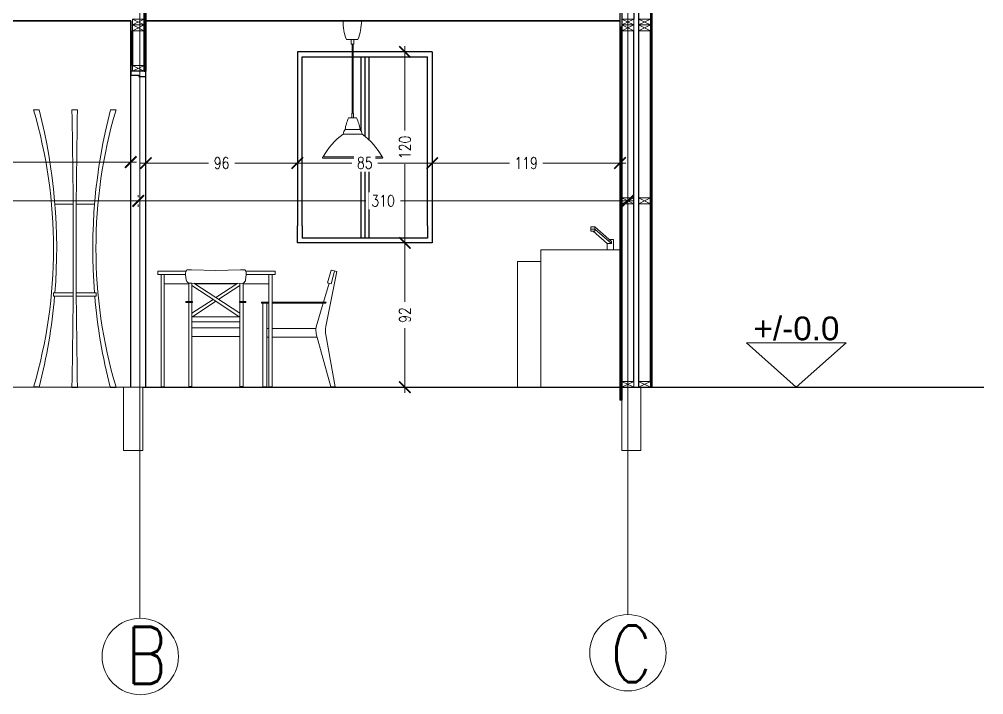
# Model space of a CAD drawing. Header units: centimetres. Extents: x 891 to 3096, y 669 to 2470.
# Drawn here: x 2487 to 3096, y 1475 to 1901 of the extents above; entities that cross this region are included whole.
import ezdxf

# ---------------------------------------------------------------- set-up
doc = ezdxf.new("R2010")
doc.units = ezdxf.units.CM
doc.header["$MEASUREMENT"] = 0
doc.layers.get('DEFPOINTS').update_dxf_attribs({"color": 210})
for name, color, linetype, lineweight in [('A-ANNO-DIMS', 3, 'Continuous', 18), ('A-ANNO-SYMB', 3, 'Continuous', 18), ('A-DETL-MCUT', 4, 'Continuous', 25), ('A-ELEV-IDEN', 3, 'Continuous', 18), ('A-ELEV-MBE2', 4, 'Continuous', 25), ('A-FURN', 8, 'Continuous', 18), ('A-SECT-MCUT', 7, 'Continuous', 35), ('A-WALL-STUD', 3, 'Continuous', 18)]:
    doc.layers.add(name, color=color, linetype=linetype, lineweight=lineweight)
doc.styles.add('ARIAL', font='Arial.ttf')
doc.styles.add('E-ROMANS', font='romans.shx', dxfattribs={"width": 0.8})
doc.styles.get("Standard").update_dxf_attribs({"font": 'Arial.ttf'})
doc.dimstyles.new('Copy of TICK_36', dxfattribs={"dimtxt": 3.6, "dimasz": 3.6, "dimexe": 1.8, "dimexo": 1.2, "dimgap": 1.8, "dimtad": 0, "dimdec": 0, "dimzin": 0, "dimdsep": 46, "dimtxsty": 'ARIAL', "dimblk": 'ARCHTICK', "dimblk1": 'ARCHTICK', "dimblk2": 'ARCHTICK', "dimcen": 1.8, "dimdle": 1.8, "dimclrd": 256, "dimclre": 256, "dimclrt": 256, "dimadec": 0, "dimazin": 0, "dimtfac": 1, "dimtdec": 0, "dimtmove": 1, "dimatfit": 3, "dimldrblk": 'OPEN90', "dimfxl": 1, "dimtfill": 1, "dimtolj": 1, "dimtzin": 0, "dimlwd": -1, "dimlwe": -1, "dimarcsym": 0})

# ---------------------------------------------------------------- blocks, each defined once
blk = doc.blocks.new('_ArchTick')
at = {"color": 0, "linetype": 'ByBlock', "const_width": 0.15}
blk.add_lwpolyline([(-0.5, -0.5), (0.5, 0.5)], dxfattribs=at)
blk = doc.blocks.new('*D98')
at = {"layer": 'A-ANNO-DIMS', "transparency": 16777216}
for p, q in [((2247.95, 1786.68), (2396.02, 1786.68)), ((2251.55, 1784.37), (2251.55, 1783.08)), ((2566.09, 1786.68), (2418.03, 1786.68)), ((2562.49, 1784.37), (2562.49, 1783.08))]:
    blk.add_line(p, q, dxfattribs=at)
at = {"layer": 'DEFPOINTS', "color": 0, "transparency": 16777216}
for p in [(2251.55, 1786.77), (2562.49, 1786.77), (2562.49, 1786.68)]:
    blk.add_point(p, dxfattribs=at)
at = {"layer": 'A-ANNO-DIMS', "transparency": 16777216, "xscale": 7.2, "yscale": 7.2, "zscale": 7.2, "rotation": 180}
blk.add_blockref('_ArchTick', (2251.55, 1786.68), dxfattribs=at)
at = {"layer": 'A-ANNO-DIMS', "transparency": 16777216, "xscale": 7.2, "yscale": 7.2, "zscale": 7.2}
blk.add_blockref('_ArchTick', (2562.49, 1786.68), dxfattribs=at)
at = {"layer": 'A-ANNO-DIMS', "transparency": 16777216, "insert": (2407.02, 1786.68), "char_height": 7.2, "attachment_point": 5, "style": 'E-ROMANS', "bg_fill": 3, "box_fill_scale": 1.25, "bg_fill_color": 256, "bg_fill_true_color": 13158600, "bg_fill_transparency": 0}
blk.add_mtext('\\A1;310', dxfattribs=at)
blk = doc.blocks.new('_Open90')
at = {"color": 0, "linetype": 'ByBlock', "lineweight": -2}
for p, q in [((0, 0), (-1, 0)), ((-0.5, 0.5), (0, 0)), ((0, 0), (-0.5, -0.5))]:
    blk.add_line(p, q, dxfattribs=at)
blk = doc.blocks.new('*D99')
at = {"layer": 'A-ANNO-DIMS', "transparency": 16777216}
for p, q in [((2562.49, 1789.08), (2562.49, 1790.37)), ((2871.43, 1789.17), (2871.43, 1790.37)), ((2558.89, 1786.77), (2705.96, 1786.77)), ((2875.03, 1786.77), (2727.97, 1786.77))]:
    blk.add_line(p, q, dxfattribs=at)
at = {"layer": 'DEFPOINTS', "color": 0, "transparency": 16777216}
for p in [(2562.49, 1786.68), (2871.43, 1786.77), (2871.43, 1786.77)]:
    blk.add_point(p, dxfattribs=at)
at = {"layer": 'A-ANNO-DIMS', "transparency": 16777216, "xscale": 7.2, "yscale": 7.2, "zscale": 7.2, "rotation": 180}
blk.add_blockref('_ArchTick', (2562.49, 1786.77), dxfattribs=at)
at = {"layer": 'A-ANNO-DIMS', "transparency": 16777216, "xscale": 7.2, "yscale": 7.2, "zscale": 7.2}
blk.add_blockref('_ArchTick', (2871.43, 1786.77), dxfattribs=at)
at = {"layer": 'A-ANNO-DIMS', "transparency": 16777216, "insert": (2716.96, 1786.77), "char_height": 7.2, "attachment_point": 5, "style": 'E-ROMANS', "bg_fill": 3, "box_fill_scale": 1.25, "bg_fill_color": 256, "bg_fill_true_color": 13158600, "bg_fill_transparency": 0}
blk.add_mtext('\\A1;310', dxfattribs=at)
blk = doc.blocks.new('*D102')
at = {"layer": 'A-ANNO-DIMS', "transparency": 16777216}
for p, q in [((2347.97, 1813.63), (2347.97, 1814.83)), ((2344.37, 1811.23), (2441.85, 1811.23)), ((2561.34, 1811.23), (2463.86, 1811.23)), ((2557.74, 1808.83), (2557.74, 1807.63))]:
    blk.add_line(p, q, dxfattribs=at)
at = {"layer": 'DEFPOINTS', "color": 0, "transparency": 16777216}
for p in [(2347.97, 1811.23), (2557.74, 1811.23), (2557.74, 1811.23)]:
    blk.add_point(p, dxfattribs=at)
at = {"layer": 'A-ANNO-DIMS', "transparency": 16777216, "xscale": 7.2, "yscale": 7.2, "zscale": 7.2, "rotation": 180}
blk.add_blockref('_ArchTick', (2347.97, 1811.23), dxfattribs=at)
at = {"layer": 'A-ANNO-DIMS', "transparency": 16777216, "xscale": 7.2, "yscale": 7.2, "zscale": 7.2}
blk.add_blockref('_ArchTick', (2557.74, 1811.23), dxfattribs=at)
at = {"layer": 'A-ANNO-DIMS', "transparency": 16777216, "insert": (2452.85, 1811.23), "char_height": 7.2, "attachment_point": 5, "style": 'E-ROMANS', "bg_fill": 3, "box_fill_scale": 1.25, "bg_fill_color": 256, "bg_fill_true_color": 13158600, "bg_fill_transparency": 0}
blk.add_mtext('\\A1;210', dxfattribs=at)
blk = doc.blocks.new('*D104')
at = {"layer": 'A-ANNO-DIMS', "transparency": 16777216}
for p, q in [((2567.25, 1813.03), (2567.25, 1814.23)), ((2662.86, 1813.03), (2662.86, 1814.23)), ((2563.65, 1810.63), (2606.79, 1810.63)), ((2666.46, 1810.63), (2623.32, 1810.63))]:
    blk.add_line(p, q, dxfattribs=at)
at = {"layer": 'DEFPOINTS', "color": 0, "transparency": 16777216}
for p in [(2567.25, 1810.63), (2662.86, 1810.63), (2662.86, 1810.63)]:
    blk.add_point(p, dxfattribs=at)
at = {"layer": 'A-ANNO-DIMS', "transparency": 16777216, "xscale": 7.2, "yscale": 7.2, "zscale": 7.2, "rotation": 180}
blk.add_blockref('_ArchTick', (2567.25, 1810.63), dxfattribs=at)
at = {"layer": 'A-ANNO-DIMS', "transparency": 16777216, "xscale": 7.2, "yscale": 7.2, "zscale": 7.2}
blk.add_blockref('_ArchTick', (2662.86, 1810.63), dxfattribs=at)
at = {"layer": 'A-ANNO-DIMS', "transparency": 16777216, "insert": (2615.06, 1810.63), "char_height": 7.2, "attachment_point": 5, "style": 'E-ROMANS', "bg_fill": 3, "box_fill_scale": 1.25, "bg_fill_color": 256, "bg_fill_true_color": 13158600, "bg_fill_transparency": 0}
blk.add_mtext('\\A1;96', dxfattribs=at)
blk = doc.blocks.new('*D105')
at = {"layer": 'A-ANNO-DIMS', "transparency": 16777216}
for p, q in [((2662.86, 1813.03), (2662.86, 1814.23)), ((2747.93, 1813.03), (2747.93, 1814.23)), ((2659.26, 1810.63), (2697.13, 1810.63)), ((2751.53, 1810.63), (2713.66, 1810.63))]:
    blk.add_line(p, q, dxfattribs=at)
at = {"layer": 'DEFPOINTS', "color": 0, "transparency": 16777216}
for p in [(2662.86, 1810.63), (2747.93, 1810.63), (2747.93, 1810.63)]:
    blk.add_point(p, dxfattribs=at)
at = {"layer": 'A-ANNO-DIMS', "transparency": 16777216, "xscale": 7.2, "yscale": 7.2, "zscale": 7.2, "rotation": 180}
blk.add_blockref('_ArchTick', (2662.86, 1810.63), dxfattribs=at)
at = {"layer": 'A-ANNO-DIMS', "transparency": 16777216, "xscale": 7.2, "yscale": 7.2, "zscale": 7.2}
blk.add_blockref('_ArchTick', (2747.93, 1810.63), dxfattribs=at)
at = {"layer": 'A-ANNO-DIMS', "transparency": 16777216, "insert": (2705.4, 1810.63), "char_height": 7.2, "attachment_point": 5, "style": 'E-ROMANS', "bg_fill": 3, "box_fill_scale": 1.25, "bg_fill_color": 256, "bg_fill_true_color": 13158600, "bg_fill_transparency": 0}
blk.add_mtext('\\A1;85', dxfattribs=at)
blk = doc.blocks.new('*D106')
at = {"layer": 'A-ANNO-DIMS', "transparency": 16777216}
for p, q in [((2747.93, 1813.03), (2747.93, 1814.23)), ((2866.48, 1813.03), (2866.48, 1814.23)), ((2744.33, 1810.63), (2796.75, 1810.63)), ((2870.08, 1810.63), (2817.66, 1810.63))]:
    blk.add_line(p, q, dxfattribs=at)
at = {"layer": 'DEFPOINTS', "color": 0, "transparency": 16777216}
for p in [(2747.93, 1810.63), (2866.48, 1810.63), (2866.48, 1810.63)]:
    blk.add_point(p, dxfattribs=at)
at = {"layer": 'A-ANNO-DIMS', "transparency": 16777216, "xscale": 7.2, "yscale": 7.2, "zscale": 7.2, "rotation": 180}
blk.add_blockref('_ArchTick', (2747.93, 1810.63), dxfattribs=at)
at = {"layer": 'A-ANNO-DIMS', "transparency": 16777216, "xscale": 7.2, "yscale": 7.2, "zscale": 7.2}
blk.add_blockref('_ArchTick', (2866.48, 1810.63), dxfattribs=at)
at = {"layer": 'A-ANNO-DIMS', "transparency": 16777216, "insert": (2807.2, 1810.63), "char_height": 7.2, "attachment_point": 5, "style": 'E-ROMANS', "bg_fill": 3, "box_fill_scale": 1.25, "bg_fill_color": 256, "bg_fill_true_color": 13158600, "bg_fill_transparency": 0}
blk.add_mtext('\\A1;119', dxfattribs=at)
blk = doc.blocks.new('*D107')
at = {"layer": 'A-ANNO-DIMS', "transparency": 16777216}
for p, q in [((2730.7, 1763.78), (2730.7, 1722.95)), ((2733.1, 1760.18), (2734.3, 1760.18)), ((2730.7, 1665.58), (2730.7, 1706.42)), ((2733.1, 1669.18), (2734.3, 1669.18))]:
    blk.add_line(p, q, dxfattribs=at)
at = {"layer": 'DEFPOINTS', "color": 0, "transparency": 16777216}
for p in [(2730.7, 1760.18), (2730.7, 1669.18), (2730.7, 1669.18)]:
    blk.add_point(p, dxfattribs=at)
at = {"layer": 'A-ANNO-DIMS', "transparency": 16777216, "xscale": 7.2, "yscale": 7.2, "zscale": 7.2}
for p, rotation in [((2730.7, 1760.18), 90), ((2730.7, 1669.18), 270)]:
    blk.add_blockref('_ArchTick', p, dxfattribs=dict(at, rotation=rotation))
at = {"layer": 'A-ANNO-DIMS', "transparency": 16777216, "insert": (2730.7, 1714.68), "char_height": 7.2, "attachment_point": 5, "rotation": 90, "style": 'E-ROMANS', "bg_fill": 3, "box_fill_scale": 1.25, "bg_fill_color": 256, "bg_fill_true_color": 13158600, "bg_fill_transparency": 0}
blk.add_mtext('\\A1;92', dxfattribs=at)
blk = doc.blocks.new('*D108')
at = {"layer": 'A-ANNO-DIMS', "transparency": 16777216}
for p, q in [((2730.7, 1884.36), (2730.7, 1831.07)), ((2733.1, 1880.76), (2734.3, 1880.76)), ((2730.7, 1756.58), (2730.7, 1809.88)), ((2733.1, 1760.18), (2734.3, 1760.18))]:
    blk.add_line(p, q, dxfattribs=at)
at = {"layer": 'DEFPOINTS', "color": 0, "transparency": 16777216}
for p in [(2730.7, 1880.76), (2730.7, 1880.76), (2730.7, 1760.18)]:
    blk.add_point(p, dxfattribs=at)
at = {"layer": 'A-ANNO-DIMS', "transparency": 16777216, "xscale": 7.2, "yscale": 7.2, "zscale": 7.2}
for p, rotation in [((2730.7, 1880.76), 90), ((2730.7, 1760.18), 270)]:
    blk.add_blockref('_ArchTick', p, dxfattribs=dict(at, rotation=rotation))
at = {"layer": 'A-ANNO-DIMS', "transparency": 16777216, "insert": (2730.7, 1820.47), "char_height": 7.2, "attachment_point": 5, "rotation": 90, "style": 'E-ROMANS', "bg_fill": 3, "box_fill_scale": 1.25, "bg_fill_color": 256, "bg_fill_true_color": 13158600, "bg_fill_transparency": 0}
blk.add_mtext('\\A1;120', dxfattribs=at)

msp = doc.modelspace()

# ---------------------------------------------------------------- linework, layer by layer
for p, q in [((2499.92, 1669.18), (2496.42, 1669.18)), ((2520.62, 1669.18), (2524.12, 1669.18)), ((2544.72, 1669.18), (2548.42, 1669.18)), ((2576.9, 1669.3), (2578.9, 1669.3)), ((2644.9, 1669.3), (2646.9, 1669.3))]:
    msp.add_line(p, q)
at = {"layer": 'A-ANNO-DIMS'}
msp.add_lwpolyline([(2946.17, 1697.17), (2977.65, 1669.18), (3009.13, 1697.17)], close=True, dxfattribs=at)
at = {"layer": 'A-ANNO-SYMB', "color": 0}
msp.add_line((2553.24, 1669.18), (2247.8, 1669.18), dxfattribs=at)
at = {"layer": 'A-ANNO-SYMB'}
for centre in [(2563.75, 1499.16), (2871.43, 1501.52)]:
    msp.add_circle(centre, 24.11, dxfattribs=at)
at = {"layer": 'A-DETL-MCUT'}
for p, q in [((2557.74, 1669.18), (2557.74, 1868.65)), ((2567.25, 1669.18), (2567.25, 1868.65))]:
    msp.add_line(p, q, dxfattribs=at)
msp.add_lwpolyline([(2866.48, 1917.37), (2867.68, 1917.37), (2867.68, 1896.36), (2866.48, 1896.36)], close=True, dxfattribs=at)
for points in [[(2885.69, 1917.37), (2885.69, 1901.36)], [(2557.74, 1868.65), (2557.74, 1866.15), (2562.74, 1866.15), (2562.74, 1865.15), (2567.25, 1865.15), (2567.25, 1868.65), (2557.74, 1868.65)]]:
    msp.add_lwpolyline(points, dxfattribs=at)
at = {"layer": 'A-ELEV-IDEN', "color": 3}
for points in [[(2565.25, 1669.18), (2553.24, 1669.18), (2553.24, 1629.15), (2565.25, 1629.15)], [(2879.69, 1669.18), (2867.68, 1669.18), (2867.68, 1629.15), (2879.69, 1629.15)]]:
    msp.add_lwpolyline(points, close=True, dxfattribs=at)
at = {"layer": 'A-ELEV-MBE2'}
for p, q in [((2878.19, 2143.05), (2878.19, 1669.18)), ((2875.19, 1672.79), (2875.19, 1894.16)), ((2662.86, 1880.76), (2662.86, 1771.06)), ((2697.4, 1880.76), (2662.86, 1880.76)), ((2747.93, 1880.76), (2698, 1880.76)), ((2747.93, 1880.76), (2747.93, 1771.06)), ((2665.87, 1877.76), (2697.4, 1877.76)), ((2665.87, 1771.06), (2665.87, 1877.76)), ((2698, 1877.76), (2744.93, 1877.76)), ((2702.89, 1877.76), (2702.89, 1831.13)), ((2705.4, 1877.76), (2705.4, 1827.54)), ((2707.9, 1877.76), (2707.9, 1825.36)), ((2744.93, 1771.06), (2744.93, 1877.76)), ((2702.89, 1813.67), (2702.89, 1771.06)), ((2705.4, 1813.67), (2705.4, 1771.06)), ((2707.9, 1813.67), (2707.9, 1771.06)), ((2662.86, 1760.18), (2662.86, 1771.06)), ((2665.87, 1771.06), (2665.87, 1763.31)), ((2702.89, 1771.06), (2702.89, 1763.31)), ((2705.4, 1771.06), (2705.4, 1763.31)), ((2707.9, 1771.06), (2707.9, 1763.31)), ((2744.93, 1771.06), (2744.93, 1763.31)), ((2747.93, 1771.06), (2747.93, 1760.18)), ((2747.93, 1760.18), (2662.86, 1760.18)), ((2744.93, 1763.31), (2665.87, 1763.31))]:
    msp.add_line(p, q, dxfattribs=at)
at = {"layer": 'A-ELEV-MBE2', "color": 0}
for p, q in [((2567.25, 1868.65), (2557.74, 1868.65)), ((2867.68, 1674.19), (2867.68, 1703.27))]:
    msp.add_line(p, q, dxfattribs=at)
at = {"layer": 'A-ELEV-MBE2'}
msp.add_lwpolyline([(2875.19, 1917.37), (2875.19, 1901.36)], dxfattribs=at)
at = {"layer": 'A-ELEV-MBE2', "color": 0}
msp.add_lwpolyline([(2565.25, 1669.18), (3095.95, 1669.18)], dxfattribs=at)
at = {"layer": 'A-FURN'}
for p, q in [((2696.69, 1888.62), (2693.83, 1888.62)), ((2698.22, 1888.62), (2696.69, 1888.62)), ((2696.9, 1885.62), (2696.9, 1888.62)), ((2696.9, 1888.62), (2697.4, 1888.62)), ((2697.59, 1888.62), (2698.16, 1888.62)), ((2698, 1888.62), (2698.5, 1888.62)), ((2701.09, 1888.62), (2698.22, 1888.62)), ((2698.5, 1888.62), (2698.5, 1885.62)), ((2698.5, 1888.62), (2701.09, 1888.62)), ((2698.5, 1885.62), (2696.9, 1885.62)), ((2697.4, 1885.62), (2697.4, 1842.09)), ((2698, 1842.09), (2698, 1885.62)), ((2695.2, 1839.09), (2700.2, 1839.09)), ((2698.2, 1842.09), (2697.2, 1842.09)), ((2697.2, 1842.09), (2697.2, 1839.09)), ((2697.7, 1839.09), (2698, 1839.09)), ((2698, 1839.09), (2698.2, 1839.09)), ((2698.2, 1839.09), (2698.2, 1842.09)), ((2697.7, 1831.85), (2693, 1831.85)), ((2697.7, 1831.85), (2702.4, 1831.85)), ((2703.7, 1828.85), (2691.7, 1828.85)), ((2679.1, 1814.47), (2716.3, 1814.47)), ((2679.1, 1814.47), (2697.7, 1814.47)), ((2679.1, 1813.67), (2716.3, 1813.67)), ((2847.96, 1770.3), (2847.96, 1768.99)), ((2850.57, 1770.3), (2847.96, 1770.3)), ((2847.96, 1768.99), (2847.96, 1767.69)), ((2847.96, 1768.99), (2850.57, 1768.99)), ((2847.96, 1767.69), (2850.57, 1767.69)), ((2849.41, 1767.7), (2858.4, 1759.85)), ((2850.57, 1768.99), (2850.57, 1770.3)), ((2861.01, 1761.16), (2850.57, 1770.3)), ((2850.57, 1767.69), (2850.57, 1768.99)), ((2850.57, 1768.99), (2861.01, 1759.85)), ((2858.4, 1759.85), (2858.39, 1755.94)), ((2858.4, 1759.85), (2861.01, 1759.85)), ((2862.31, 1762.46), (2859.52, 1762.46)), ((2861.01, 1759.85), (2861.01, 1761.16)), ((2862.31, 1755.94), (2862.31, 1762.46)), ((2816.56, 1669.18), (2816.56, 1755.94)), ((2816.56, 1755.94), (2866.48, 1755.94)), ((2801.81, 1669.18), (2801.81, 1748.53)), ((2801.81, 1748.53), (2816.5, 1748.53))]:
    msp.add_line(p, q, dxfattribs=at)
at = {"layer": 'A-FURN', "color": 8}
for p, q in [((2496.42, 1844.18), (2499.92, 1844.18)), ((2520.62, 1844.18), (2524.12, 1844.18)), ((2544.9, 1844.18), (2548.31, 1844.18)), ((2510.98, 1786.68), (2509.7, 1786.68)), ((2521.37, 1784.68), (2509.87, 1784.68)), ((2510.98, 1786.68), (2510.98, 1786.68)), ((2510.98, 1786.68), (2521.37, 1786.68)), ((2523.35, 1784.68), (2534.89, 1784.68)), ((2533.75, 1786.68), (2523.36, 1786.68)), ((2533.75, 1786.68), (2535.06, 1786.68)), ((2510.98, 1756.68), (2510.98, 1756.68)), ((2592.57, 1742.3), (2574.9, 1742.3)), ((2574.9, 1742.3), (2592.57, 1742.3)), ((2574.9, 1742.3), (2574.9, 1740.3)), ((2574.9, 1742.3), (2592.57, 1742.3)), ((2595.98, 1743.21), (2611.5, 1742.83)), ((2626.94, 1743.21), (2611.41, 1742.83)), ((2648.9, 1742.3), (2630.34, 1742.3)), ((2630.34, 1742.3), (2648.9, 1742.3)), ((2648.9, 1740.3), (2648.9, 1742.3)), ((2574.9, 1740.3), (2592.32, 1740.3)), ((2574.9, 1740.3), (2576.9, 1740.3)), ((2576.9, 1740.3), (2576.9, 1669.3)), ((2576.9, 1740.3), (2578.9, 1740.3)), ((2578.9, 1740.3), (2578.9, 1669.3)), ((2597.57, 1734.84), (2611.46, 1725.78)), ((2625.35, 1734.84), (2611.46, 1725.78)), ((2630.59, 1740.3), (2648.9, 1740.3)), ((2644.9, 1740.3), (2644.9, 1669.3)), ((2646.9, 1740.3), (2646.9, 1669.3)), ((2682.91, 1734.74), (2679.41, 1722.89)), ((2509.87, 1728.68), (2508.87, 1728.68)), ((2508.87, 1728.68), (2508.87, 1726.68)), ((2509.87, 1728.68), (2521.38, 1728.68)), ((2523.35, 1728.68), (2534.83, 1728.68)), ((2534.83, 1728.68), (2535.83, 1728.68)), ((2535.83, 1728.68), (2535.83, 1726.68)), ((2594.35, 1734.3), (2578.9, 1734.3)), ((2596.32, 1733.35), (2611.46, 1723.36)), ((2624.52, 1734.3), (2598.39, 1734.3)), ((2626.59, 1733.35), (2613.24, 1724.61)), ((2644.9, 1734.3), (2628.57, 1734.3)), ((2508.87, 1726.68), (2509.7, 1726.68)), ((2510.98, 1726.68), (2509.7, 1726.68)), ((2510.98, 1726.68), (2521.37, 1726.68)), ((2533.75, 1726.68), (2523.36, 1726.68)), ((2533.75, 1726.68), (2535, 1726.68)), ((2535.83, 1726.68), (2535, 1726.68)), ((2609.64, 1724.55), (2596.32, 1715.91)), ((2596.71, 1713.65), (2611.46, 1723.36)), ((2611.46, 1725.78), (2626.59, 1715.91)), ((2626.2, 1713.65), (2611.46, 1723.36)), ((2679.23, 1722.28), (2674.82, 1707.33)), ((2674.82, 1707.33), (2674.56, 1705.69)), ((2674.56, 1705.69), (2674.71, 1702.74)), ((2674.71, 1702.74), (2684.07, 1669.3))]:
    msp.add_line(p, q, dxfattribs=at)
for points in [[(2595.98, 1743.21), (2595.39, 1743.25), (2594.9, 1743.28), (2594.51, 1743.3), (2594.19, 1743.31), (2593.95, 1743.31), (2593.76, 1743.31), (2593.61, 1743.3), (2593.49, 1743.29), (2593.39, 1743.28), (2593.31, 1743.26), (2593.24, 1743.24), (2593.17, 1743.2), (2593.1, 1743.15), (2593.04, 1743.09), (2592.96, 1743.01), (2592.88, 1742.9), (2592.79, 1742.77), (2592.69, 1742.6), (2592.59, 1742.37), (2592.5, 1742.08), (2592.42, 1741.71), (2592.35, 1741.25), (2592.32, 1740.68), (2592.32, 1739.98)], [(2626.94, 1743.21), (2627.53, 1743.25), (2628.01, 1743.28), (2628.4, 1743.3), (2628.72, 1743.31), (2628.96, 1743.31), (2629.15, 1743.31), (2629.3, 1743.3), (2629.42, 1743.29), (2629.52, 1743.28), (2629.6, 1743.26), (2629.68, 1743.24), (2629.74, 1743.2), (2629.81, 1743.15), (2629.88, 1743.09), (2629.95, 1743.01), (2630.03, 1742.9), (2630.12, 1742.77), (2630.22, 1742.6), (2630.32, 1742.37), (2630.41, 1742.08), (2630.5, 1741.71), (2630.56, 1741.25), (2630.59, 1740.68), (2630.59, 1739.98)], [(2684.07, 1669.3), (2686.64, 1669.3), (2680.77, 1702.17), (2680.65, 1703.21), (2680.61, 1704.25), (2680.63, 1705.28), (2680.69, 1706.2), (2680.81, 1707.35), (2687.66, 1742.12), (2684.36, 1742.92), (2684.17, 1742.92), (2681.8, 1735.01), (2684.16, 1734.45), (2686.27, 1742.46)], [(2594.35, 1723.18), (2594.35, 1734.9), (2596.32, 1734.9), (2596.32, 1723.18)], [(2626.59, 1734.87), (2626.59, 1723.18)], [(2628.57, 1723.18), (2628.57, 1734.9)], [(2596.32, 1722.69), (2596.32, 1669.68), (2594.35, 1669.68), (2594.35, 1722.69)], [(2626.59, 1722.69), (2626.59, 1669.68), (2628.57, 1669.68), (2628.57, 1722.69)], [(2644.9, 1722.28), (2640.3, 1722.28), (2640.3, 1722.89), (2644.9, 1722.89)], [(2646.9, 1722.89), (2681.03, 1722.89), (2680.51, 1722.28), (2646.9, 1722.28)], [(2611.46, 1710.47), (2596.32, 1710.47), (2596.32, 1713.65), (2611.46, 1713.65)], [(2611.46, 1710.47), (2626.59, 1710.47), (2626.59, 1713.65), (2611.46, 1713.65)], [(2611.46, 1701.05), (2596.32, 1701.05), (2596.32, 1706.56), (2611.46, 1706.56)], [(2611.46, 1701.05), (2626.59, 1701.05), (2626.59, 1706.56), (2611.46, 1706.56)], [(2643.61, 1706.14), (2644.9, 1706.14)], [(2646.9, 1706.14), (2674.63, 1706.14)], [(2644.9, 1700.65), (2643.61, 1700.65)], [(2675.29, 1700.65), (2646.9, 1700.65)]]:
    msp.add_lwpolyline(points, dxfattribs=at)
for points in [[(2592.32, 1739.98), (2592.69, 1736.89, 0.145144), (2593.18, 1735.76, 0.122545), (2594.34, 1734.9), (2611.66, 1734.58)], [(2630.59, 1739.98), (2630.22, 1736.89, -0.145144), (2629.74, 1735.76, -0.122545), (2628.57, 1734.9), (2611.25, 1734.58)]]:
    msp.add_lwpolyline(points, format="xyb", dxfattribs=at)
for points in [[(2596.65, 1723.18), (2592.52, 1723.18), (2592.52, 1722.69), (2596.65, 1722.69)], [(2626.26, 1723.18), (2630.39, 1723.18), (2630.39, 1722.69), (2626.26, 1722.69)], [(2641.14, 1722.28), (2643.61, 1722.28), (2643.61, 1669.29), (2641.14, 1669.29)]]:
    msp.add_lwpolyline(points, close=True, dxfattribs=at)
at = {"layer": 'A-FURN'}
for centre, radius, start, end in [((2720.86, 1899.63), 29.19, 178.55998, 202.14263), ((2674.05, 1899.63), 29.19, 337.85737, 1.44002), ((2716.41, 1828.69), 23.62, 153.87703, 172.30278), ((2678.99, 1828.69), 23.62, 7.69722, 26.12297), ((2697.93, 1827.93), 6.3, 141.51996, 171.62266), ((2697.47, 1827.93), 6.3, 8.37734, 38.48004), ((2715.84, 1795), 41.58, 125.48805, 152.07747), ((2677.81, 1793.46), 43.85, 28.62492, 53.80957), ((2679.1, 1814.07), 0.4, 90, 270), ((2716.3, 1814.07), 0.4, 270, 90)]:
    msp.add_arc(centre, radius, start, end, dxfattribs=at)
at = {"layer": 'A-FURN', "color": 8}
for centre, radius, start, end in [((2198.05, 1756.68), 310.94, 343.65575, 16.34425), ((2159.5, 1756.68), 351.48, 355.43085, 14.41504), ((-1951.11, 1756.68), 4472.58, 358.87901, 1.12099), ((6995.84, 1756.68), 4472.58, 178.87901, 181.12099), ((2885.23, 1756.32), 351.48, 165.52383, 184.50977), ((2844.15, 1756.68), 308.4, 163.51773, 196.48273), ((2159.5, 1756.68), 351.48, 345.58496, 355.10372), ((2885.23, 1756.32), 351.48, 184.83688, 194.35394)]:
    msp.add_arc(centre, radius, start, end, dxfattribs=at)
at = {"layer": 'A-SECT-MCUT'}
for p, q in [((2886.6, 2143.05), (2886.6, 1669.18)), ((2386.31, 1900.36), (2557.74, 1900.36)), ((2557.74, 1868.65), (2557.74, 1900.36)), ((2567.25, 1900.36), (2866.48, 1900.36)), ((2558.74, 1872.25), (2558.74, 1894.16)), ((2885.69, 1672.79), (2885.69, 1894.16))]:
    msp.add_line(p, q, dxfattribs=at)
for points in [[(2566.25, 2135.54), (2566.25, 1868.65), (2567.25, 1868.65), (2567.25, 2135.54)], [(2866.48, 1896.36), (2866.48, 1661.12), (2867.68, 1661.12), (2867.68, 1896.36)]]:
    msp.add_lwpolyline(points, dxfattribs=at)
at = {"layer": 'A-WALL-STUD'}
for p, q in [((2558.74, 1897.76), (2566.25, 1901.36)), ((2566.25, 1897.76), (2558.74, 1901.36)), ((2867.68, 1897.76), (2875.19, 1901.36)), ((2875.19, 1897.76), (2867.68, 1901.36)), ((2878.19, 1897.76), (2885.69, 1901.36)), ((2885.69, 1897.76), (2878.19, 1901.36)), ((2558.74, 1894.16), (2566.25, 1897.76)), ((2566.25, 1894.16), (2558.74, 1897.76)), ((2867.68, 1894.16), (2875.19, 1897.76)), ((2875.19, 1894.16), (2867.68, 1897.76)), ((2878.19, 1894.16), (2885.69, 1897.76)), ((2885.69, 1894.16), (2878.19, 1897.76)), ((2558.74, 1868.65), (2566.25, 1872.25)), ((2566.25, 1868.65), (2558.74, 1872.25)), ((2867.68, 1784.97), (2875.19, 1788.57)), ((2875.19, 1784.97), (2867.68, 1788.57)), ((2878.19, 1784.97), (2885.69, 1788.57)), ((2885.69, 1784.97), (2878.19, 1788.57)), ((2867.68, 1669.18), (2875.19, 1672.79)), ((2875.19, 1669.18), (2867.68, 1672.79)), ((2878.19, 1669.18), (2885.69, 1672.79)), ((2885.69, 1669.18), (2878.19, 1672.79))]:
    msp.add_line(p, q, dxfattribs=at)
for points in [[(2558.74, 1897.76), (2566.25, 1897.76), (2566.25, 1901.36), (2558.74, 1901.36)], [(2867.68, 1897.76), (2875.19, 1897.76), (2875.19, 1901.36), (2867.68, 1901.36)], [(2878.19, 1897.76), (2885.69, 1897.76), (2885.69, 1901.36), (2878.19, 1901.36)], [(2558.74, 1894.16), (2566.25, 1894.16), (2566.25, 1897.76), (2558.74, 1897.76)], [(2867.68, 1894.16), (2875.19, 1894.16), (2875.19, 1897.76), (2867.68, 1897.76)], [(2878.19, 1894.16), (2885.69, 1894.16), (2885.69, 1897.76), (2878.19, 1897.76)], [(2558.74, 1868.65), (2566.25, 1868.65), (2566.25, 1872.25), (2558.74, 1872.25)], [(2867.68, 1784.97), (2875.19, 1784.97), (2875.19, 1788.57), (2867.68, 1788.57)], [(2878.19, 1784.97), (2885.69, 1784.97), (2885.69, 1788.57), (2878.19, 1788.57)], [(2867.68, 1669.18), (2875.19, 1669.18), (2875.19, 1672.79), (2867.68, 1672.79)], [(2878.19, 1669.18), (2885.69, 1669.18), (2885.69, 1672.79), (2878.19, 1672.79)]]:
    msp.add_lwpolyline(points, close=True, dxfattribs=at)

# ---------------------------------------------------------------- texts
at = {"layer": 'A-ANNO-DIMS'}
msp.add_text('+/-0.0', height=15.013, dxfattribs=at).set_placement((2950.7, 1698.74))
at = {"layer": 'A-ANNO-SYMB', "char_height": 35.9, "attachment_point": 1, "style": 'E-ROMANS'}
for s, insert in [('B', (2554.65, 1517.87)), ('C', (2860.58, 1518.82))]:
    msp.add_mtext_dynamic_manual_height_columns(s, width=37.201, gutter_width=2.5, heights=[0], dxfattribs=dict(at, insert=insert))

# ---------------------------------------------------------------- next in the draw order: dimensions: what is measured, and where the dimension line sits
at = {"layer": 'A-ANNO-DIMS'}
dim = msp.add_linear_dim(base=(2557.74, 1811.23), p1=(2347.97, 1811.23), p2=(2557.74, 1811.23), dimstyle='Copy of TICK_36', override={"dimscale": 2, "dimtxsty": 'E-ROMANS'}, dxfattribs=at)
dim.commit()
dim.dimension.update_dxf_attribs({"geometry": '*D102', "text_midpoint": (2452.85, 1811.23)})
dim = msp.add_linear_dim(base=(2562.49, 1786.68), p1=(2251.55, 1786.77), p2=(2562.49, 1786.77), text='310', dimstyle='Copy of TICK_36', override={"dimscale": 2, "dimtxsty": 'E-ROMANS'}, dxfattribs=at)
dim.commit()
dim.dimension.update_dxf_attribs({"geometry": '*D98', "text_midpoint": (2407.02, 1786.68)})
dim = msp.add_linear_dim(base=(2730.7, 1669.18), p1=(2730.7, 1760.18), p2=(2730.7, 1669.18), angle=90, text='92', dimstyle='Copy of TICK_36', override={"dimscale": 2, "dimtxsty": 'E-ROMANS'}, dxfattribs=at)
dim.commit()
dim.dimension.update_dxf_attribs({"geometry": '*D107', "text_midpoint": (2730.7, 1714.68)})

# ---------------------------------------------------------------- next in the draw order: dimensions: what is measured, and where the dimension line sits
dim = msp.add_linear_dim(base=(2662.86, 1810.63), p1=(2567.25, 1810.63), p2=(2662.86, 1810.63), dimstyle='Copy of TICK_36', override={"dimscale": 2, "dimtxsty": 'E-ROMANS'}, dxfattribs=at)
dim.commit()
dim.dimension.update_dxf_attribs({"geometry": '*D104', "text_midpoint": (2615.06, 1810.63)})
dim = msp.add_linear_dim(base=(2871.43, 1786.77), p1=(2562.49, 1786.68), p2=(2871.43, 1786.77), text='310', dimstyle='Copy of TICK_36', override={"dimscale": 2, "dimtxsty": 'E-ROMANS'}, dxfattribs=at)
dim.commit()
dim.dimension.update_dxf_attribs({"geometry": '*D99', "text_midpoint": (2716.96, 1786.77)})

# ---------------------------------------------------------------- next in the draw order: linework, layer by layer
at = {"layer": 'A-ANNO-SYMB'}
msp.add_line((2563.5, 1523.15), (2563.5, 2419.36), dxfattribs=at)

# ---------------------------------------------------------------- next in the draw order: dimensions: what is measured, and where the dimension line sits
at = {"layer": 'A-ANNO-DIMS'}
dim = msp.add_linear_dim(base=(2747.93, 1810.63), p1=(2662.86, 1810.63), p2=(2747.93, 1810.63), dimstyle='Copy of TICK_36', override={"dimscale": 2, "dimtxsty": 'E-ROMANS'}, dxfattribs=at)
dim.commit()
dim.dimension.update_dxf_attribs({"geometry": '*D105', "text_midpoint": (2705.4, 1810.63)})

# ---------------------------------------------------------------- next in the draw order: dimensions: what is measured, and where the dimension line sits
dim = msp.add_linear_dim(base=(2730.7, 1880.76), p1=(2730.7, 1760.18), p2=(2730.7, 1880.76), angle=90, text='120', dimstyle='Copy of TICK_36', override={"dimscale": 2, "dimtxsty": 'E-ROMANS'}, dxfattribs=at)
dim.commit()
dim.dimension.update_dxf_attribs({"geometry": '*D108', "text_midpoint": (2730.7, 1820.47)})
dim = msp.add_linear_dim(base=(2866.48, 1810.63), p1=(2747.93, 1810.63), p2=(2866.48, 1810.63), dimstyle='Copy of TICK_36', override={"dimscale": 2, "dimtxsty": 'E-ROMANS'}, dxfattribs=at)
dim.commit()
dim.dimension.update_dxf_attribs({"geometry": '*D106', "text_midpoint": (2807.2, 1810.63)})

# ---------------------------------------------------------------- next in the draw order: linework, layer by layer
at = {"layer": 'A-ANNO-SYMB'}
msp.add_line((2871.43, 1525.63), (2871.43, 2421.84), dxfattribs=at)

doc.saveas('drawing.dxf')
